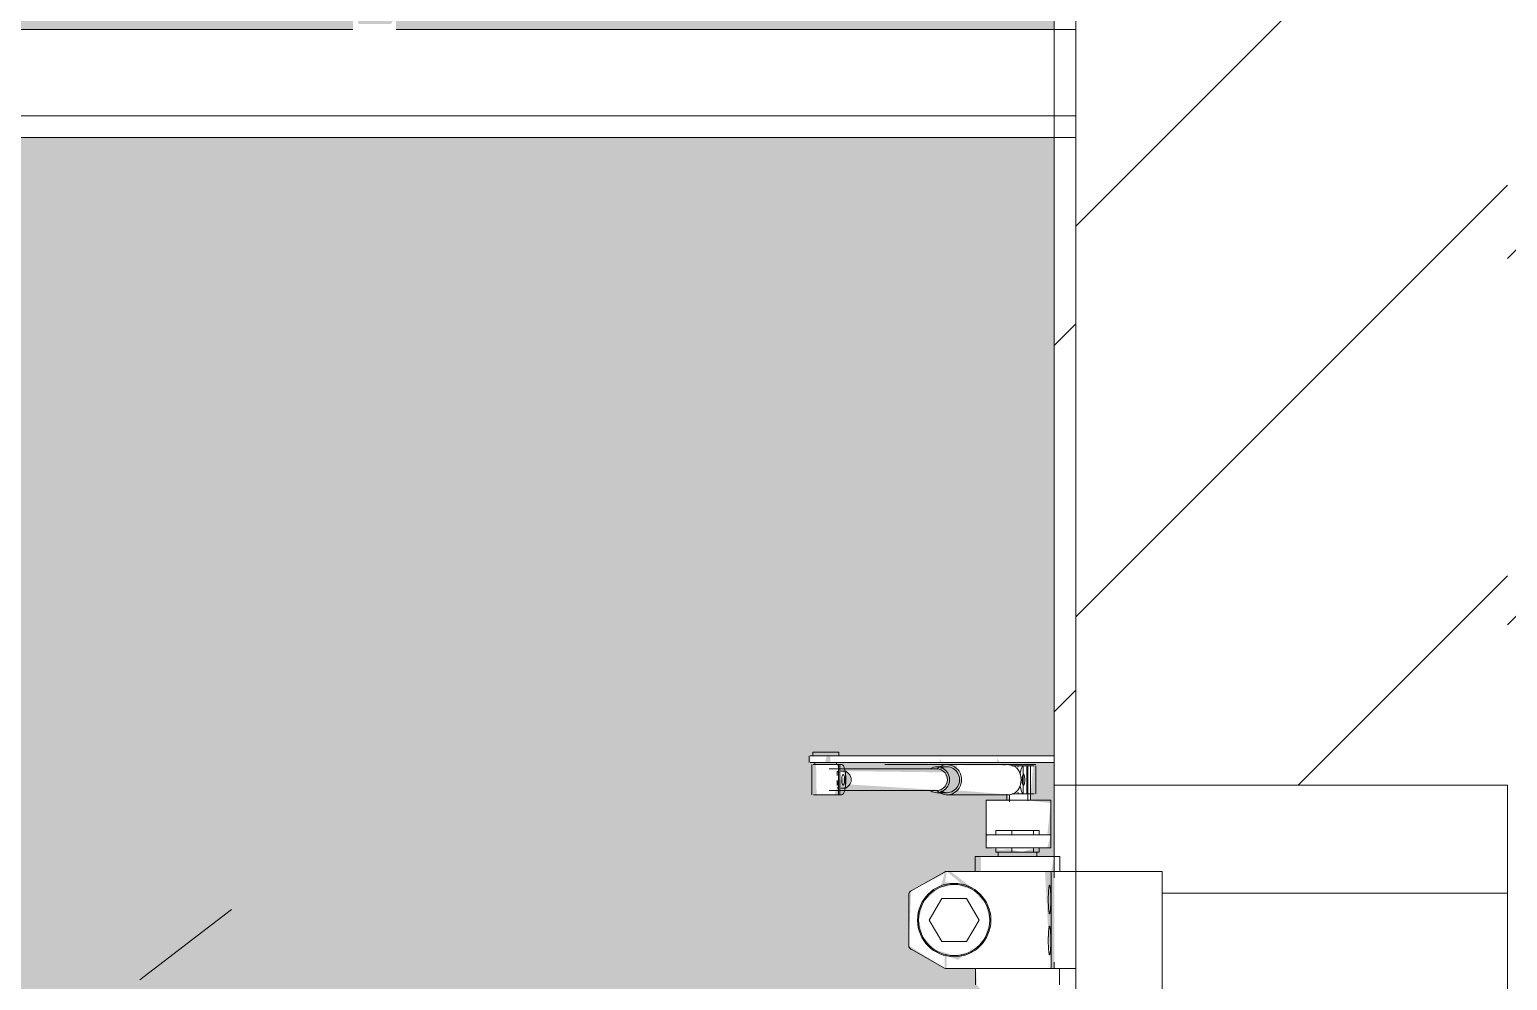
# Model space of a CAD drawing. Header units: millimetres. Extents: x 26124 to 258712, y -8723 to 35400.
# Drawn here: x 176803 to 177487, y 14510 to 14950 of the extents above; entities that cross this region are included whole.
import ezdxf

# ---------------------------------------------------------------- set-up
doc = ezdxf.new("R2010")
doc.units = ezdxf.units.MM
for name, color, linetype, lineweight in [('A-CLNG', 13, 'Continuous', 9), ('A-CLNG-3', 13, 'Continuous', 18), ('A-CLNG-PATT-3', 13, 'Continuous', 9), ('A-DOOR', 31, 'Continuous', 9), ('A-DOOR-FRAM', 31, 'Continuous', 9), ('A-WALL', 113, 'Continuous', 9), ('A-WALL-1', 113, 'Continuous', 18), ('A-WALL-PATT-4', 111, 'Continuous', 9), ('I-WALL', 2, 'Continuous', 9), ('I-WALL-3', 2, 'Continuous', 18)]:
    doc.layers.add(name, color=color, linetype=linetype, lineweight=lineweight)
pattern_1 = [(45, (201715.2, 14125), (-84.8528, 84.8528), [])]

# ---------------------------------------------------------------- blocks, each defined once
blk = doc.blocks.new('FD_07 - FD_07-1700x2200-CỬA ĐI 2 CÁNH-V255-TKCS_MẶT CẮT 4')
at = {"layer": 'A-DOOR'}
for p, q in [((56329.08, 14613.49), (56329.08, 14610.49)), ((56329.55, 14613.49), (56329.55, 14613.49)), ((56329.55, 14613.49), (56337.24, 14613.49)), ((56330.73, 14615.28), (56330.73, 14613.49)), ((56342.73, 14615.28), (56330.73, 14615.28)), ((56330.73, 14615.28), (56342.73, 14615.28)), ((56336.73, 14613.49), (56339.23, 14613.49)), ((56339.23, 14613.49), (56336.73, 14613.49)), ((56338.28, 14613.49), (56336.73, 14613.49)), ((56336.73, 14613.49), (56338.28, 14613.49)), ((56338.85, 14613.49), (56337.24, 14613.49)), ((56337.24, 14613.49), (56338.85, 14613.49)), ((56338.85, 14613.49), (56389.47, 14613.49)), ((56342.73, 14613.49), (56342.73, 14615.28)), ((56389.47, 14613.49), (56390.47, 14613.49)), ((56390.47, 14613.49), (56416.03, 14613.49)), ((56416.03, 14613.49), (56417.23, 14613.49)), ((56416.56, 14613.49), (56417.1, 14613.49)), ((56417.1, 14613.49), (56416.56, 14613.49)), ((56417.23, 14613.49), (56442.7, 14613.49)), ((56329.55, 14610.49), (56329.55, 14610.49)), ((56329.55, 14610.49), (56337.24, 14610.49)), ((56330.23, 14609.49), (56330.23, 14595.49)), ((56330.86, 14609.49), (56335.05, 14609.49)), ((56331.73, 14610.49), (56331.73, 14609.49)), ((56335.05, 14609.49), (56343.23, 14609.49)), ((56336.73, 14610.49), (56339.23, 14610.49)), ((56339.23, 14610.49), (56336.73, 14610.49)), ((56339.23, 14610.49), (56336.73, 14610.49)), ((56336.73, 14610.49), (56339.23, 14610.49)), ((56338.85, 14610.49), (56337.24, 14610.49)), ((56337.24, 14610.49), (56338.85, 14610.49)), ((56388.25, 14607.5), (56338.23, 14607.5)), ((56338.85, 14610.49), (56389.47, 14610.49)), ((56341.73, 14609.49), (56341.73, 14610.49)), ((56342.02, 14604.49), (56342.02, 14606.48)), ((56343.23, 14609.49), (56342.67, 14609.49)), ((56342.67, 14609.49), (56344.18, 14609.49)), ((56342.67, 14609.49), (56342.67, 14595.49)), ((56343.23, 14595.49), (56343.23, 14609.49)), ((56343.73, 14606.48), (56344.05, 14606.48)), ((56344.05, 14606.48), (56345.9, 14606.48)), ((56345.9, 14606.48), (56345.9, 14598.52)), ((56366.06, 14609.49), (56364.06, 14609.49)), ((56364.06, 14609.49), (56366.06, 14609.49)), ((56432.06, 14609.49), (56366.06, 14609.49)), ((56392.91, 14608.5), (56388.25, 14608.5)), ((56389.47, 14610.49), (56390.47, 14610.49)), ((56390.47, 14610.49), (56416.03, 14610.49)), ((56416.03, 14610.49), (56417.23, 14610.49)), ((56416.56, 14610.49), (56417.1, 14610.49)), ((56417.1, 14610.49), (56416.56, 14610.49)), ((56417.23, 14610.49), (56442.67, 14610.49)), ((56422.87, 14609), (56424.27, 14609)), ((56424.27, 14609), (56428.25, 14609)), ((56426.05, 14609), (56427.98, 14609)), ((56427.98, 14609), (56429.89, 14609)), ((56429.53, 14609), (56428.2, 14609)), ((56428.2, 14596), (56428.2, 14609)), ((56428.25, 14609), (56429.42, 14609)), ((56428.25, 14596), (56428.25, 14609)), ((56429.98, 14609), (56429.26, 14609)), ((56429.89, 14609), (56433.35, 14609)), ((56429.89, 14596), (56429.89, 14609)), ((56430.38, 14592.66), (56430.38, 14609)), ((56431.58, 14593), (56431.58, 14609)), ((56432.06, 14609.49), (56434.06, 14609.49)), ((56434.06, 14609.49), (56432.06, 14609.49)), ((56434.08, 14596), (56434.08, 14609)), ((56342.02, 14599.77), (56342.02, 14602.22)), ((56335.05, 14595.49), (56331.01, 14595.49)), ((56342.67, 14595.49), (56335.05, 14595.49)), ((56338.23, 14597.5), (56388.25, 14597.5)), ((56344.18, 14595.49), (56342.67, 14595.49)), ((56344.05, 14598.52), (56343.73, 14598.52)), ((56345.9, 14598.52), (56344.05, 14598.52)), ((56388.25, 14596.5), (56392.91, 14596.5)), ((56392.91, 14595.5), (56420.99, 14595.5)), ((56441, 14593), (56411, 14593)), ((56422.85, 14593), (56415.28, 14593)), ((56420.58, 14595.73), (56420.58, 14593)), ((56424.66, 14593), (56420.58, 14593)), ((56420.58, 14593), (56420.77, 14593)), ((56421.32, 14593), (56422.2, 14593)), ((56422.19, 14593), (56421.74, 14593)), ((56421.74, 14593), (56424.92, 14593)), ((56421.78, 14595.72), (56421.78, 14592.29)), ((56424.27, 14596), (56422.87, 14596)), ((56428.25, 14596), (56424.27, 14596)), ((56431.58, 14593), (56424.66, 14593)), ((56424.92, 14593), (56430.43, 14593)), ((56427.98, 14596), (56426.05, 14596)), ((56429.89, 14596), (56427.98, 14596)), ((56428.2, 14596), (56429.53, 14596)), ((56433.35, 14596), (56429.89, 14596)), ((56430.43, 14593), (56429.98, 14593)), ((56436.89, 14593), (56431.16, 14593)), ((56431.4, 14593), (56431.58, 14593)), ((56411, 14579.56), (56411, 14587.88)), ((56441, 14587.88), (56441, 14579.56)), ((56415.53, 14579), (56422.87, 14579)), ((56415.53, 14577), (56415.53, 14579)), ((56422.87, 14579), (56432.91, 14579)), ((56422.87, 14577), (56422.87, 14579)), ((56432.91, 14579), (56435.6, 14579)), ((56432.91, 14577), (56432.91, 14579)), ((56435.6, 14577), (56435.6, 14579)), ((56410.98, 14571), (56410.98, 14577)), ((56410.98, 14577), (56425.98, 14577)), ((56425.98, 14577), (56440.98, 14577)), ((56440.98, 14577), (56440.98, 14571)), ((56406.02, 14567), (56406.02, 14560)), ((56408.63, 14567), (56406.02, 14567)), ((56406.02, 14567), (56420.5, 14567)), ((56425.98, 14571), (56410.98, 14571)), ((56415.53, 14569), (56415.53, 14571)), ((56419.2, 14569), (56415.53, 14569)), ((56416.56, 14569), (56416.56, 14567)), ((56417.77, 14569), (56416.56, 14569)), ((56416.56, 14569), (56416.87, 14569)), ((56416.87, 14569), (56417.77, 14569)), ((56423.23, 14569), (56419.2, 14569)), ((56419.2, 14569), (56423.24, 14569)), ((56422.87, 14569), (56419.2, 14569)), ((56420.5, 14567), (56445.11, 14567)), ((56422.87, 14569), (56422.87, 14571)), ((56427.89, 14569), (56422.87, 14569)), ((56427.89, 14569), (56423.23, 14569)), ((56423.24, 14569), (56427.9, 14569)), ((56440.98, 14571), (56425.98, 14571)), ((56434.26, 14569), (56427.89, 14569)), ((56432.91, 14569), (56427.89, 14569)), ((56427.9, 14569), (56431.93, 14569)), ((56431.93, 14569), (56434.56, 14569)), ((56432.91, 14569), (56432.91, 14571)), ((56434.26, 14569), (56432.91, 14569)), ((56434.56, 14569), (56434.26, 14569)), ((56435.6, 14569), (56434.26, 14569)), ((56434.56, 14567), (56434.56, 14569)), ((56435.6, 14569), (56435.6, 14571)), ((56445.11, 14567), (56442.5, 14567)), ((56445.11, 14560), (56445.11, 14567)), ((56376.25, 14551.07), (56391.77, 14559.75)), ((56392.74, 14560), (56436.9, 14560)), ((56436.9, 14560), (56439.89, 14560)), ((56445.11, 14560), (56439.38, 14560)), ((56439.89, 14560), (56440.96, 14560)), ((56452.56, 14560), (56440.96, 14560)), ((56442.5, 14560), (56445.11, 14560)), ((56452.56, 14560), (56452.56, 14360)), ((56492.56, 14560), (56452.56, 14560)), ((56492.56, 14360), (56492.56, 14560)), ((56441.22, 14557), (56441.22, 14518)), ((56375.22, 14525.67), (56375.22, 14549.33)), ((56384.68, 14537.5), (56390.45, 14547.5)), ((56390.45, 14547.5), (56402, 14547.5)), ((56402, 14547.5), (56407.77, 14537.5)), ((56390.45, 14527.5), (56384.68, 14537.5)), ((56407.77, 14537.5), (56402, 14527.5)), ((56391.77, 14515.25), (56376.25, 14523.93)), ((56402, 14527.5), (56390.45, 14527.5)), ((56436.9, 14515), (56392.74, 14515)), ((56406.06, 14515), (56406.06, 14507.41)), ((56439.89, 14515), (56436.9, 14515)), ((56439.35, 14515), (56445.06, 14515)), ((56440.96, 14515), (56439.89, 14515)), ((56440.96, 14515), (56452.56, 14515)), ((56445.06, 14515), (56444.4, 14515)), ((56445.06, 14507.41), (56445.06, 14515))]:
    blk.add_line(p, q, dxfattribs=at)
at = {"layer": 'A-DOOR', "flags": 128}
for points in [[(56345.9, 14606.48), (56346.67, 14605.97), (56347.32, 14605.38), (56347.84, 14604.72), (56348.23, 14604.01), (56348.46, 14603.26), (56348.54, 14602.5)], [(56348.54, 14602.5), (56348.46, 14601.74), (56348.23, 14600.99), (56347.84, 14600.28), (56347.32, 14599.62), (56346.67, 14599.03), (56345.9, 14598.52)], [(56441.22, 14557), (56441.22, 14557.67), (56441.2, 14558.3), (56441.17, 14558.87), (56441.12, 14559.35), (56441.07, 14559.7), (56441.02, 14559.92), (56440.96, 14560)], [(56441.02, 14559.92), (56441.07, 14559.7), (56441.12, 14559.35), (56441.17, 14558.87), (56441.2, 14558.3), (56441.22, 14557.67), (56441.22, 14557)], [(56440.96, 14515), (56441.02, 14515.08), (56441.07, 14515.3), (56441.12, 14515.65), (56441.17, 14516.13), (56441.2, 14516.7), (56441.22, 14517.33), (56441.22, 14518)], [(56441.22, 14518), (56441.22, 14517.33), (56441.2, 14516.7), (56441.17, 14516.13), (56441.12, 14515.65), (56441.07, 14515.3), (56441.02, 14515.08)]]:
    blk.add_lwpolyline(points, dxfattribs=at)
at = {"layer": 'A-DOOR'}
for centre, radius, start, end in [((56392.74, 14558), 2, 90, 119.19749), ((56377.22, 14549.33), 2, 119.19749, 180), ((56396.22, 14537.5), 17, 0, 180), ((56396.22, 14537.5), 16.5, 0, 180), ((56396.22, 14537.5), 17, 60, 75), ((56396.22, 14537.5), 17, 180, 0), ((56396.22, 14537.5), 16.5, 180, 0), ((56377.22, 14525.67), 2, 180, 240.80251), ((56396.22, 14537.5), 17, 285, 300), ((56392.74, 14517), 2, 240.80251, 270)]:
    blk.add_arc(centre, radius, start, end, dxfattribs=at)
for centre, major_axis, ratio, start_param, end_param in [((56339.09, 14602.5), (0, 5), 0.965835, 5.402701, 5.632805), ((56342.23, 14602.49), (0, 7), 0.259156, 6.021386, 6.283185), ((56344.18, 14602.49), (0, 7), 0.259156, 4.712389, 6.283185), ((56388.25, 14602.5), (0, 6), 0.965835, 4.712389, 6.806784), ((56388.25, 14602.5), (0, 5), 0.965835, 4.712389, 6.544985), ((56392.91, 14602.5), (0, 7), 0.965835, 4.712389, 7.068583), ((56392.91, 14602.5), (0, 6), 0.965835, 4.712389, 6.806784), ((56420.99, 14602.5), (0, 7), 0.965835, 5.776005, 6.536775), ((56426.56, 14602.5), (0, 6.79), 0.259156, 0.291061, 0.547008), ((56428.49, 14602.5), (0, 6.79), 0.259156, 0.291061, 1.058902), ((56339.09, 14602.5), (0, 5), 0.965835, 3.791973, 4.022077), ((56342.83, 14602.49), (0, 2.5), 0.259156, 1.832596, 2.879793), ((56342.83, 14602.49), (0, 2.5), 0.259156, 1.832596, 2.879793), ((56344.77, 14602.49), (0, 2.5), 0.259156, 4.712389, 7.853982), ((56344.77, 14602.49), (0, 2.5), 0.259156, 1.570796, 4.712389), ((56344.18, 14602.49), (0, 7), 0.259156, 3.141593, 4.712389), ((56388.25, 14602.5), (0, 6), 0.965835, 2.617994, 4.712389), ((56388.25, 14602.5), (0, 5), 0.965835, 2.879793, 4.712389), ((56392.91, 14602.5), (0, 7), 0.965835, 2.356194, 4.712389), ((56392.91, 14602.5), (0, 6), 0.965835, 2.617994, 4.712389), ((56428.49, 14602.5), (0, 6.79), 0.259156, 2.082691, 2.850532), ((56428.31, 14602.5), (0, 2.5), 0.259156, 4.712389, 7.853982), ((56428.31, 14602.5), (0, 2.5), 0.259156, 1.570796, 4.712389), ((56342.23, 14602.49), (0, 7), 0.259156, 3.141593, 3.403392), ((56411, 14581), (0, 12), 0.000349, 0, 0.959931), ((56420.99, 14602.5), (0, 7), 0.965835, 2.888003, 3.648773), ((56426.56, 14602.5), (0, 6.79), 0.259156, 2.594585, 2.850532), ((56441, 14581), (0, 12), 0.000349, 0, 0.959931), ((56410.99, 14583), (0, 6), 0.000349, 3.141593, 4.101524), ((56440.99, 14583), (0, 6), 0.000349, 3.141593, 4.101524)]:
    blk.add_ellipse(centre, major_axis=major_axis, ratio=ratio, start_param=start_param, end_param=end_param, dxfattribs=at)
for points, knots in [([(56427.2, 14602.5), (56427.2, 14602.76), (56427.19, 14603.15), (56427.14, 14603.66), (56427.08, 14604.03), (56427.02, 14604.4), (56426.94, 14604.76), (56426.86, 14605.05), (56426.79, 14605.27), (56426.73, 14605.44), (56426.67, 14605.61), (56426.59, 14605.82), (56426.47, 14606.09), (56426.35, 14606.34), (56426.24, 14606.54), (56426.15, 14606.69), (56426.06, 14606.83), (56425.94, 14607.02), (56425.78, 14607.25), (56425.57, 14607.51), (56425.26, 14607.84), (56424.84, 14608.23), (56424.47, 14608.5), (56424.27, 14608.62)], [0, 0, 0, 0, 0.1, 0.15, 0.2, 0.25, 0.3, 0.35, 0.375, 0.4, 0.425, 0.45, 0.5, 0.55, 0.575, 0.6, 0.625, 0.65, 0.7, 0.75, 0.8, 0.9, 1, 1, 1, 1]), ([(56424.27, 14596.38), (56424.47, 14596.5), (56424.84, 14596.77), (56425.26, 14597.16), (56425.57, 14597.49), (56425.78, 14597.75), (56425.94, 14597.98), (56426.06, 14598.17), (56426.15, 14598.31), (56426.24, 14598.46), (56426.35, 14598.66), (56426.47, 14598.91), (56426.59, 14599.18), (56426.67, 14599.39), (56426.73, 14599.56), (56426.79, 14599.73), (56426.86, 14599.95), (56426.94, 14600.24), (56427.02, 14600.6), (56427.08, 14600.97), (56427.14, 14601.34), (56427.19, 14601.85), (56427.2, 14602.24), (56427.2, 14602.5)], [0, 0, 0, 0, 0.1, 0.2, 0.25, 0.3, 0.35, 0.375, 0.4, 0.425, 0.45, 0.5, 0.55, 0.575, 0.6, 0.625, 0.65, 0.7, 0.75, 0.8, 0.85, 0.9, 1, 1, 1, 1]), ([(56440.99, 14547), (56440.99, 14548.22), (56440.95, 14549.98), (56440.82, 14551.86), (56440.69, 14552.92), (56440.54, 14553.55), (56440.38, 14553.71), (56440.23, 14553.39), (56440.09, 14552.61), (56439.97, 14551.41), (56439.91, 14550.42), (56439.89, 14549.87)], [0, 0, 0, 0, 0.2, 0.3, 0.4, 0.5, 0.6, 0.7, 0.8, 0.9, 1, 1, 1, 1]), ([(56439.89, 14549.87), (56439.93, 14550.97), (56440.04, 14552.34), (56440.23, 14553.39), (56440.38, 14553.71), (56440.54, 14553.55), (56440.69, 14552.92), (56440.82, 14551.86), (56440.92, 14550.45), (56440.98, 14548.78), (56440.99, 14547.61), (56440.99, 14547)], [0, 0, 0, 0, 0.2, 0.3, 0.4, 0.5, 0.6, 0.7, 0.8, 0.9, 1, 1, 1, 1]), ([(56439.89, 14544.13), (56439.93, 14543.03), (56440.04, 14541.66), (56440.23, 14540.61), (56440.38, 14540.29), (56440.54, 14540.45), (56440.69, 14541.08), (56440.82, 14542.14), (56440.92, 14543.55), (56440.98, 14545.22), (56440.99, 14546.39), (56440.99, 14547)], [0, 0, 0, 0, 0.2, 0.3, 0.4, 0.5, 0.6, 0.7, 0.8, 0.9, 1, 1, 1, 1]), ([(56440.99, 14547), (56440.99, 14545.78), (56440.95, 14544.02), (56440.82, 14542.14), (56440.69, 14541.08), (56440.54, 14540.45), (56440.38, 14540.29), (56440.23, 14540.61), (56440.09, 14541.39), (56439.97, 14542.59), (56439.91, 14543.58), (56439.89, 14544.13)], [0, 0, 0, 0, 0.2, 0.3, 0.4, 0.5, 0.6, 0.7, 0.8, 0.9, 1, 1, 1, 1]), ([(56440.99, 14528), (56440.99, 14529.22), (56440.95, 14530.98), (56440.82, 14532.86), (56440.69, 14533.92), (56440.54, 14534.55), (56440.38, 14534.71), (56440.23, 14534.39), (56440.09, 14533.61), (56439.97, 14532.41), (56439.91, 14531.42), (56439.89, 14530.87)], [0, 0, 0, 0, 0.2, 0.3, 0.4, 0.5, 0.6, 0.7, 0.8, 0.9, 1, 1, 1, 1]), ([(56439.89, 14530.87), (56439.93, 14531.97), (56440.04, 14533.34), (56440.23, 14534.39), (56440.38, 14534.71), (56440.54, 14534.55), (56440.69, 14533.92), (56440.82, 14532.86), (56440.92, 14531.45), (56440.98, 14529.78), (56440.99, 14528.61), (56440.99, 14528)], [0, 0, 0, 0, 0.2, 0.3, 0.4, 0.5, 0.6, 0.7, 0.8, 0.9, 1, 1, 1, 1]), ([(56439.89, 14525.13), (56439.93, 14524.03), (56440.04, 14522.66), (56440.23, 14521.61), (56440.38, 14521.29), (56440.54, 14521.45), (56440.69, 14522.08), (56440.82, 14523.14), (56440.92, 14524.55), (56440.98, 14526.22), (56440.99, 14527.39), (56440.99, 14528)], [0, 0, 0, 0, 0.2, 0.3, 0.4, 0.5, 0.6, 0.7, 0.8, 0.9, 1, 1, 1, 1]), ([(56440.99, 14528), (56440.99, 14526.78), (56440.95, 14525.02), (56440.82, 14523.14), (56440.69, 14522.08), (56440.54, 14521.45), (56440.38, 14521.29), (56440.23, 14521.61), (56440.09, 14522.39), (56439.97, 14523.59), (56439.91, 14524.58), (56439.89, 14525.13)], [0, 0, 0, 0, 0.2, 0.3, 0.4, 0.5, 0.6, 0.7, 0.8, 0.9, 1, 1, 1, 1])]:
    blk.add_open_spline(points, degree=3, knots=knots, dxfattribs=at)
for points in [[(56439.74, 14547), (56439.75, 14547.5), (56439.79, 14548.49), (56439.87, 14549.42), (56439.89, 14549.87)], [(56439.89, 14544.13), (56439.87, 14544.58), (56439.79, 14545.51), (56439.75, 14546.5), (56439.74, 14547)], [(56439.89, 14549.87), (56439.87, 14549.42), (56439.83, 14548.95), (56439.8, 14548.48)], [(56439.8, 14545.52), (56439.83, 14545.05), (56439.87, 14544.58), (56439.89, 14544.13)], [(56439.74, 14528), (56439.75, 14528.5), (56439.79, 14529.49), (56439.87, 14530.42), (56439.89, 14530.87)], [(56439.89, 14530.87), (56439.87, 14530.42), (56439.83, 14529.95), (56439.8, 14529.48)], [(56439.89, 14525.13), (56439.87, 14525.58), (56439.79, 14526.51), (56439.75, 14527.5), (56439.74, 14528)], [(56439.8, 14526.52), (56439.83, 14526.05), (56439.87, 14525.58), (56439.89, 14525.13)]]:
    blk.add_open_spline(points, degree=3, dxfattribs=at)
at = {"layer": 'A-DOOR-FRAM'}
for p, q in [((56652.56, 14600), (56452.56, 14600)), ((56452.56, 14600), (56452.56, 14560)), ((56652.56, 14550), (56652.56, 14600)), ((56452.56, 14560), (56492.56, 14560)), ((56492.56, 14560), (56492.56, 14550)), ((56492.56, 14550), (56652.56, 14550)), ((56652.56, 14550), (56652.56, 12400))]:
    blk.add_line(p, q, dxfattribs=at)

msp = doc.modelspace()

# ---------------------------------------------------------------- hatches: boundary and pattern name
at = {"layer": 'A-CLNG-PATT-3'}
h = msp.add_hatch(dxfattribs=at)
h.set_pattern_fill('FP_4', color=256, style=0, pattern_type=2)
h.set_pattern_definition([(0, (201715.2, 14125), (1300.48, 325.12), [53.645, -921.715, 53.645, -6123.635]), (0, (201715.2, 14125), (1300.48, 325.12), [-1029.005, -921.715, 53.645, -1897.075, -3251.2]), (0, (201715.2, 14125), (1300.48, 325.12), [-3901.44, 53.645, -921.715, 53.645, -2222.195]), (0, (201715.2, 14125), (1300.48, 325.12), [-4930.445, -596.595, 53.645, -1571.955]), (120, (202202.9, 14287.56), (-931.8022, 963.6887), [53.645, -921.715, -6177.28]), (120, (202202.9, 14287.56), (-931.8022, 963.6887), [-975.36, 53.645, -921.715, -5201.92]), (120, (202202.9, 14287.56), (-931.8022, 963.6887), [-1950.72, 53.645, -1897.075, -3251.2]), (120, (202202.9, 14287.56), (-931.8022, 963.6887), [-3901.44, 53.645, -921.715, -2275.84]), (120, (202202.9, 14287.56), (-931.8022, 963.6887), [-4876.8, 53.645, -596.595, -1625.6]), (120, (202202.9, 14287.56), (-931.8022, 963.6887), [-5527.04, 53.645, -1571.955]), (240, (202365.44, 14937.8), (-368.6778, -1288.8087), [53.645, -921.715, -6177.28]), (240, (202365.44, 14937.8), (-368.6778, -1288.8087), [-975.36, 53.645, -921.715, -5201.92]), (240, (202365.44, 14937.8), (-368.6778, -1288.8087), [-1950.72, 53.645, -1897.075, -3251.2]), (240, (202365.44, 14937.8), (-368.6778, -1288.8087), [-3901.44, 53.645, -921.715, -2275.84]), (240, (202365.44, 14937.8), (-368.6778, -1288.8087), [-4876.8, 53.645, -596.595, -1625.6]), (240, (202365.44, 14937.8), (-368.6778, -1288.8087), [-5527.04, 53.645, -1571.955])])
h.paths.add_polyline_path([(176908.25, 14900), (177287.47, 14900), (177287.47, 14910), (163487.47, 14910), (163487.47, 14900), (176508.8, 14900)])
at = {"layer": 'A-WALL-PATT-4'}
h = msp.add_hatch(dxfattribs=at)
h.set_pattern_fill('FP_6', color=256, style=0, pattern_type=2)
h.set_pattern_definition([(50, (201715.2, 14125), (1165.978, -102.01), [121.92, -1341.12]), (355, (201715.2, 14125), (-225.554, 1222.763), [97.536, -1072.896]), (100.451, (201812.4, 14116.5), (940.433, 1120.746), [103.616, -1139.776]), (46.184, (201715.2, 14450.1), (1734.906, -269.074), [182.88, -2011.68]), (96.636, (201859.8, 14427.7), (1519.38, 1583.54), [155.42, -1709.665]), (351.184, (201715.2, 14450.1), (1519.39, 1583.52), [146.3, -1609.34]), (21, (201877.8, 14368.8), (970.332, -654.498), [121.92, -1341.12]), (326, (201877.8, 14368.8), (395.533, 1178.804), [97.536, -1072.896]), (71.451, (201958.6, 14314.3), (1365.87, 524.296), [103.616, -1139.776]), (37.5, (201715.2, 14125), (19.767, 541.1527), [53.645, -1006.246, 53.645, -1035.507, -1076.96]), (37.5, (201715.2, 14125), (19.767, 541.1527), [-2149.043, 53.645, -1023.315]), (7.5, (201715.2, 14125), (427.646, 641.156), [53.645, -567.334, 53.645, -981.862, -410.464]), (7.5, (201715.2, 14125), (427.646, 641.156), [-1656.486, 53.645, -356.82]), (327.5, (201352.7, 14125), (867.782, -36.665), [53.645, -352.755, 53.645, -1214.323, -1682.496]), (327.5, (201352.7, 14125), (867.782, -36.665), [-1674.368, 53.645, -1628.85]), (317.5, (201190.1, 14125), (948.028, 162.731), [53.645, -474.675, 53.645, -788.416, -1194.816]), (317.5, (201190.1, 14125), (948.028, 162.731), [-1370.38, 53.645, -1141.17])])
h.paths.add_polyline_path([(177227.64, 14560), (177234.92, 14554), (177226.9, 14555.06), (177227.38, 14558.22)])
h.paths.add_polyline_path([(165287.47, 12400), (172247.47, 12400), (172247.47, 14600), (173337.47, 14600), (173337.47, 12400), (177277.47, 12400), (177276.16, 14502.49), (177264.39, 14491.32), (177262.78, 14491.32), (177254.19, 14492.95), (177241.63, 14507.41), (177241.23, 14515), (177227.64, 14515), (177245.85, 14529), (177248.12, 14537.5), (177245.41, 14546.56), (177239.37, 14552.38), (177229.56, 14560), (177243.53, 14560), (177243.53, 14567), (177277.39, 14567), (177276.12, 14560), (177273.22, 14560), (177274.64, 14533.1), (177276.16, 14515), (177277.47, 14515.28), (177277.47, 14610.49), (177173.75, 14610.49), (177173.75, 14613.49), (177277.47, 14613.49), (177277.47, 14900), (165287.47, 14900), (165287.47, 12643.36)])
h.paths.add_polyline_path([(177227.64, 14515), (177227.64, 14520.96), (177232.87, 14519.03), (177231.12, 14517.68)])
h.paths.add_polyline_path([(177226.67, 14515.25), (177210.12, 14525.67), (177211.15, 14551.07), (177226.68, 14559.01), (177224.95, 14553.19), (177218.83, 14549.17), (177214.62, 14541.3), (177215.19, 14531.93), (177219.58, 14525.12), (177226.72, 14521)])
h.paths.add_polyline_path([(177231.12, 14521), (177221.94, 14523.93), (177216.4, 14530.3), (177214.7, 14538.1), (177217.03, 14546), (177223.92, 14552.22), (177231.73, 14553.92), (177239.62, 14551.6), (177245.85, 14544.7), (177247.54, 14536.9), (177245.22, 14529), (177238.33, 14522.78), (177231.47, 14521.05)])
h.paths.add_polyline_path([(177262.79, 14569), (177256.43, 14570.27), (177252.27, 14570), (177246.64, 14571), (177245.88, 14571), (177246.64, 14577), (177245.9, 14578.49), (177245.9, 14592.66), (177257.26, 14592.66), (177255.51, 14595.72), (177232.59, 14597.55), (177234.57, 14602.5), (177232.2, 14607.76), (177232.59, 14609.26), (177267.71, 14609), (177266.3, 14593), (177267.71, 14592.66), (177275.9, 14591.64), (177274.28, 14577.17), (177275.88, 14577), (177274.28, 14571), (177265.34, 14570.01)])
h.paths.add_polyline_path([(177245.9, 14592.66), (177245.9, 14592.66), (177245.9, 14595.72)])
h.paths.add_polyline_path([(177180.8, 14606.48), (177226.67, 14605.89), (177227.88, 14601.74), (177225.56, 14598.17), (177224.37, 14597.67), (177182.75, 14600.28), (177183.13, 14604.01), (177181.47, 14606.04)])
h.paths.add_polyline_path([(177167.14, 14609.49), (177176.58, 14609.49), (177178.3, 14605.97), (177179.03, 14606.48), (177180.8, 14604.72), (177178.95, 14602.12), (177177.56, 14603.36), (177176.95, 14598.96), (177175.51, 14595.49), (177167.38, 14595.49), (177167.24, 14603.79)])
h.paths.add_polyline_path([(177167.38, 14610.49), (177164.45, 14610.49), (177164.45, 14613.49), (177172.14, 14613.49), (177171.23, 14610.49), (177168.3, 14610.49)])
h.paths.add_polyline_path([(177250.93, 14610.49), (177252.13, 14610.49), (177250.93, 14612.49)])
h.paths.add_polyline_path([(177224.37, 14610.49), (177225.37, 14610.49), (177224.37, 14612.49)])
h.paths.add_polyline_path([(170887.53, 14950), (170952.52, 14950), (170952.52, 14990), (170972.52, 14990), (170972.52, 14984), (170970.02, 14987.5), (170955.02, 14987.5), (170955.02, 14952.5), (170970.02, 14952.5), (170972.52, 14956), (170972.52, 14950), (171552.52, 14950), (171552.52, 14990), (171572.52, 14990), (171572.52, 14984), (171570.02, 14987.5), (171555.02, 14987.5), (171555.02, 14952.5), (171570.02, 14952.5), (171572.52, 14956), (171572.52, 14950), (172152.52, 14950), (172152.52, 14990), (172172.52, 14990), (172172.52, 14984), (172170.02, 14987.5), (172155.02, 14987.5), (172155.02, 14952.5), (172170.02, 14952.5), (172172.52, 14956), (172172.52, 14950), (172752.52, 14950), (172752.52, 14990), (172772.52, 14990), (172772.52, 14984), (172770.02, 14987.5), (172755.02, 14987.5), (172755.02, 14952.5), (172770.02, 14952.5), (172772.52, 14956), (172772.52, 14950), (173352.52, 14950), (173352.52, 14990), (173372.52, 14990), (173372.52, 14984), (173370.02, 14987.5), (173355.02, 14987.5), (173355.02, 14952.5), (173370.02, 14952.5), (173372.52, 14956), (173372.52, 14950), (173952.52, 14950), (173952.52, 14990), (173972.52, 14990), (173972.52, 14984), (173970.02, 14987.5), (173955.02, 14987.5), (173955.02, 14952.5), (173970.02, 14952.5), (173972.52, 14956), (173972.52, 14950), (174552.52, 14950), (174552.52, 14990), (174572.52, 14990), (174572.52, 14984), (174570.02, 14987.5), (174555.02, 14987.5), (174555.02, 14952.5), (174570.02, 14952.5), (174572.52, 14956), (174572.52, 14950), (175152.52, 14950), (175152.52, 14990), (175172.52, 14990), (175172.52, 14984), (175170.02, 14987.5), (175155.02, 14987.5), (175155.02, 14952.5), (175170.02, 14952.5), (175172.52, 14956), (175172.52, 14950), (175752.52, 14950), (175752.52, 14990), (175772.52, 14990), (175772.52, 14984), (175770.02, 14987.5), (175755.02, 14987.5), (175755.02, 14952.5), (175770.02, 14952.5), (175772.52, 14956), (175772.52, 14950), (176352.52, 14950), (176352.52, 14990), (176372.52, 14990), (176372.52, 14984), (176370.02, 14987.5), (176355.02, 14987.5), (176355.02, 14952.5), (176370.02, 14952.5), (176372.52, 14956), (176372.52, 14950), (176952.52, 14950), (176952.52, 14990), (176972.52, 14990), (176972.52, 14984), (176970.02, 14987.5), (176955.02, 14987.5), (176955.02, 14952.5), (176970.02, 14952.5), (176972.52, 14956), (176972.52, 14950), (177277.47, 14950), (177277.47, 15550), (173787.54, 15550), (173787.54, 15300), (173387.54, 15300), (173387.54, 15550), (170487.53, 15550), (170487.53, 15350), (170287.53, 15350), (170287.53, 15550), (165987.54, 15550), (165987.54, 15300), (165287.54, 15300), (165287.54, 14950), (165552.52, 14950), (165552.52, 14990), (165572.52, 14990), (165572.52, 14984), (165570.02, 14987.5), (165555.02, 14987.5), (165555.02, 14952.5), (165570.02, 14952.5), (165572.52, 14956), (165572.52, 14950), (166152.52, 14950), (166152.52, 14990), (166172.52, 14990), (166172.52, 14984), (166170.02, 14987.5), (166155.02, 14987.5), (166155.02, 14952.5), (166170.02, 14952.5), (166172.52, 14956), (166172.52, 14950), (166752.52, 14950), (166752.52, 14990), (166772.52, 14990), (166772.52, 14984), (166770.02, 14987.5), (166755.02, 14987.5), (166755.02, 14952.5), (166770.02, 14952.5), (166772.52, 14956), (166772.52, 14950), (167352.52, 14950), (167352.52, 14990), (167372.52, 14990), (167372.52, 14984), (167370.02, 14987.5), (167355.02, 14987.5), (167355.02, 14952.5), (167370.02, 14952.5), (167372.52, 14956), (167372.52, 14950), (167952.52, 14950), (167952.52, 14990), (167972.52, 14990), (167972.52, 14984), (167970.02, 14987.5), (167955.02, 14987.5), (167955.02, 14952.5), (167970.02, 14952.5), (167972.52, 14956), (167972.52, 14950), (168552.52, 14950), (168552.52, 14990), (168572.52, 14990), (168572.52, 14984), (168570.02, 14987.5), (168555.02, 14987.5), (168555.02, 14952.5), (168570.02, 14952.5), (168572.52, 14956), (168572.52, 14950), (169152.52, 14950), (169152.52, 14990), (169172.52, 14990), (169172.52, 14984), (169170.02, 14987.5), (169155.02, 14987.5), (169155.02, 14952.5), (169170.02, 14952.5), (169172.52, 14956), (169172.52, 14950), (169752.52, 14950), (169752.52, 14990), (169772.52, 14990), (169772.52, 14984), (169770.02, 14987.5), (169755.02, 14987.5), (169755.02, 14952.5), (169770.02, 14952.5), (169772.52, 14956), (169772.52, 14950), (170352.52, 14950), (170352.52, 14990), (170372.52, 14990), (170372.52, 14984), (170370.02, 14987.5), (170355.02, 14987.5), (170355.02, 14952.5), (170370.02, 14952.5), (170372.52, 14956), (170372.52, 14950), (170487.53, 14950)])
h.paths.add_polyline_path([(172514.25, 15780), (177277.47, 15780), (177277.47, 15800), (165287.47, 15800), (165287.47, 15780), (171715.34, 15780)])
h = msp.add_hatch(dxfattribs=at)
h.set_pattern_fill('FP_7', color=256, style=0, pattern_type=2)
h.set_pattern_definition([(37.5, (201715.2, 14125), (-5.1206, 156.61216), [5.364, -118.181, 5.364, -132.812, -132.08]), (37.5, (201715.2, 14125), (-5.1206, 156.61216), [-261.722, 5.364, -126.716]), (7.5, (201715.2, 14125), (143.847, 229.3842), [5.364, -61.285, 5.364, -105.989, -42.672]), (7.5, (201715.2, 14125), (143.847, 229.3842), [-178.003, 5.364, -37.308]), (327.5, (201615.23, 14125), (253.1176, 0.4601), [5.364, -35.276, 5.364, -140.94, -191.008]), (327.5, (201615.23, 14125), (253.1176, 0.4601), [-186.944, 5.364, -185.644]), (317.5, (201615.23, 14125), (244.3381, 71.3376), [5.364, -14.956, 5.364, -90.546, -109.728]), (317.5, (201615.23, 14125), (244.3381, 71.3376), [-116.23, 5.364, -104.364])])
h.paths.add_polyline_path([(177227.64, 14560), (177234.92, 14554), (177226.9, 14555.06), (177227.38, 14558.22)])
h.paths.add_polyline_path([(165287.47, 12400), (172247.47, 12400), (172247.47, 14600), (173337.47, 14600), (173337.47, 12400), (177277.47, 12400), (177276.16, 14502.49), (177264.39, 14491.32), (177262.78, 14491.32), (177254.19, 14492.95), (177241.63, 14507.41), (177241.23, 14515), (177227.64, 14515), (177245.85, 14529), (177248.12, 14537.5), (177245.41, 14546.56), (177239.37, 14552.38), (177229.56, 14560), (177243.53, 14560), (177243.53, 14567), (177277.39, 14567), (177276.12, 14560), (177273.22, 14560), (177274.64, 14533.1), (177276.16, 14515), (177277.47, 14515.28), (177277.47, 14610.49), (177173.75, 14610.49), (177173.75, 14613.49), (177277.47, 14613.49), (177277.47, 14900), (165287.47, 14900), (165287.47, 12643.36)])
h.paths.add_polyline_path([(177227.64, 14515), (177227.64, 14520.96), (177232.87, 14519.03), (177231.12, 14517.68)])
h.paths.add_polyline_path([(177226.67, 14515.25), (177210.12, 14525.67), (177211.15, 14551.07), (177226.68, 14559.01), (177224.95, 14553.19), (177218.83, 14549.17), (177214.62, 14541.3), (177215.19, 14531.93), (177219.58, 14525.12), (177226.72, 14521)])
h.paths.add_polyline_path([(177231.12, 14521), (177221.94, 14523.93), (177216.4, 14530.3), (177214.7, 14538.1), (177217.03, 14546), (177223.92, 14552.22), (177231.73, 14553.92), (177239.62, 14551.6), (177245.85, 14544.7), (177247.54, 14536.9), (177245.22, 14529), (177238.33, 14522.78), (177231.47, 14521.05)])
h.paths.add_polyline_path([(177262.79, 14569), (177256.43, 14570.27), (177252.27, 14570), (177246.64, 14571), (177245.88, 14571), (177246.64, 14577), (177245.9, 14578.49), (177245.9, 14592.66), (177257.26, 14592.66), (177255.51, 14595.72), (177232.59, 14597.55), (177234.57, 14602.5), (177232.2, 14607.76), (177232.59, 14609.26), (177267.71, 14609), (177266.3, 14593), (177267.71, 14592.66), (177275.9, 14591.64), (177274.28, 14577.17), (177275.88, 14577), (177274.28, 14571), (177265.34, 14570.01)])
h.paths.add_polyline_path([(177245.9, 14592.66), (177245.9, 14592.66), (177245.9, 14595.72)])
h.paths.add_polyline_path([(177180.8, 14606.48), (177226.67, 14605.89), (177227.88, 14601.74), (177225.56, 14598.17), (177224.37, 14597.67), (177182.75, 14600.28), (177183.13, 14604.01), (177181.47, 14606.04)])
h.paths.add_polyline_path([(177167.14, 14609.49), (177176.58, 14609.49), (177178.3, 14605.97), (177179.03, 14606.48), (177180.8, 14604.72), (177178.95, 14602.12), (177177.56, 14603.36), (177176.95, 14598.96), (177175.51, 14595.49), (177167.38, 14595.49), (177167.24, 14603.79)])
h.paths.add_polyline_path([(177167.38, 14610.49), (177164.45, 14610.49), (177164.45, 14613.49), (177172.14, 14613.49), (177171.23, 14610.49), (177168.3, 14610.49)])
h.paths.add_polyline_path([(177250.93, 14610.49), (177252.13, 14610.49), (177250.93, 14612.49)])
h.paths.add_polyline_path([(177224.37, 14610.49), (177225.37, 14610.49), (177224.37, 14612.49)])
h.paths.add_polyline_path([(170887.53, 14950), (170952.52, 14950), (170952.52, 14990), (170972.52, 14990), (170972.52, 14984), (170970.02, 14987.5), (170955.02, 14987.5), (170955.02, 14952.5), (170970.02, 14952.5), (170972.52, 14956), (170972.52, 14950), (171552.52, 14950), (171552.52, 14990), (171572.52, 14990), (171572.52, 14984), (171570.02, 14987.5), (171555.02, 14987.5), (171555.02, 14952.5), (171570.02, 14952.5), (171572.52, 14956), (171572.52, 14950), (172152.52, 14950), (172152.52, 14990), (172172.52, 14990), (172172.52, 14984), (172170.02, 14987.5), (172155.02, 14987.5), (172155.02, 14952.5), (172170.02, 14952.5), (172172.52, 14956), (172172.52, 14950), (172752.52, 14950), (172752.52, 14990), (172772.52, 14990), (172772.52, 14984), (172770.02, 14987.5), (172755.02, 14987.5), (172755.02, 14952.5), (172770.02, 14952.5), (172772.52, 14956), (172772.52, 14950), (173352.52, 14950), (173352.52, 14990), (173372.52, 14990), (173372.52, 14984), (173370.02, 14987.5), (173355.02, 14987.5), (173355.02, 14952.5), (173370.02, 14952.5), (173372.52, 14956), (173372.52, 14950), (173952.52, 14950), (173952.52, 14990), (173972.52, 14990), (173972.52, 14984), (173970.02, 14987.5), (173955.02, 14987.5), (173955.02, 14952.5), (173970.02, 14952.5), (173972.52, 14956), (173972.52, 14950), (174552.52, 14950), (174552.52, 14990), (174572.52, 14990), (174572.52, 14984), (174570.02, 14987.5), (174555.02, 14987.5), (174555.02, 14952.5), (174570.02, 14952.5), (174572.52, 14956), (174572.52, 14950), (175152.52, 14950), (175152.52, 14990), (175172.52, 14990), (175172.52, 14984), (175170.02, 14987.5), (175155.02, 14987.5), (175155.02, 14952.5), (175170.02, 14952.5), (175172.52, 14956), (175172.52, 14950), (175752.52, 14950), (175752.52, 14990), (175772.52, 14990), (175772.52, 14984), (175770.02, 14987.5), (175755.02, 14987.5), (175755.02, 14952.5), (175770.02, 14952.5), (175772.52, 14956), (175772.52, 14950), (176352.52, 14950), (176352.52, 14990), (176372.52, 14990), (176372.52, 14984), (176370.02, 14987.5), (176355.02, 14987.5), (176355.02, 14952.5), (176370.02, 14952.5), (176372.52, 14956), (176372.52, 14950), (176952.52, 14950), (176952.52, 14990), (176972.52, 14990), (176972.52, 14984), (176970.02, 14987.5), (176955.02, 14987.5), (176955.02, 14952.5), (176970.02, 14952.5), (176972.52, 14956), (176972.52, 14950), (177277.47, 14950), (177277.47, 15550), (173787.54, 15550), (173787.54, 15300), (173387.54, 15300), (173387.54, 15550), (170487.53, 15550), (170487.53, 15350), (170287.53, 15350), (170287.53, 15550), (165987.54, 15550), (165987.54, 15300), (165287.54, 15300), (165287.54, 14950), (165552.52, 14950), (165552.52, 14990), (165572.52, 14990), (165572.52, 14984), (165570.02, 14987.5), (165555.02, 14987.5), (165555.02, 14952.5), (165570.02, 14952.5), (165572.52, 14956), (165572.52, 14950), (166152.52, 14950), (166152.52, 14990), (166172.52, 14990), (166172.52, 14984), (166170.02, 14987.5), (166155.02, 14987.5), (166155.02, 14952.5), (166170.02, 14952.5), (166172.52, 14956), (166172.52, 14950), (166752.52, 14950), (166752.52, 14990), (166772.52, 14990), (166772.52, 14984), (166770.02, 14987.5), (166755.02, 14987.5), (166755.02, 14952.5), (166770.02, 14952.5), (166772.52, 14956), (166772.52, 14950), (167352.52, 14950), (167352.52, 14990), (167372.52, 14990), (167372.52, 14984), (167370.02, 14987.5), (167355.02, 14987.5), (167355.02, 14952.5), (167370.02, 14952.5), (167372.52, 14956), (167372.52, 14950), (167952.52, 14950), (167952.52, 14990), (167972.52, 14990), (167972.52, 14984), (167970.02, 14987.5), (167955.02, 14987.5), (167955.02, 14952.5), (167970.02, 14952.5), (167972.52, 14956), (167972.52, 14950), (168552.52, 14950), (168552.52, 14990), (168572.52, 14990), (168572.52, 14984), (168570.02, 14987.5), (168555.02, 14987.5), (168555.02, 14952.5), (168570.02, 14952.5), (168572.52, 14956), (168572.52, 14950), (169152.52, 14950), (169152.52, 14990), (169172.52, 14990), (169172.52, 14984), (169170.02, 14987.5), (169155.02, 14987.5), (169155.02, 14952.5), (169170.02, 14952.5), (169172.52, 14956), (169172.52, 14950), (169752.52, 14950), (169752.52, 14990), (169772.52, 14990), (169772.52, 14984), (169770.02, 14987.5), (169755.02, 14987.5), (169755.02, 14952.5), (169770.02, 14952.5), (169772.52, 14956), (169772.52, 14950), (170352.52, 14950), (170352.52, 14990), (170372.52, 14990), (170372.52, 14984), (170370.02, 14987.5), (170355.02, 14987.5), (170355.02, 14952.5), (170370.02, 14952.5), (170372.52, 14956), (170372.52, 14950), (170487.53, 14950)])
h.paths.add_polyline_path([(172514.25, 15780), (177277.47, 15780), (177277.47, 15800), (165287.47, 15800), (165287.47, 15780), (171715.34, 15780)])
h = msp.add_hatch(dxfattribs=at)
h.set_pattern_fill('FP_5', color=256, style=0, pattern_type=2)
h.set_pattern_definition(pattern_1)
h.paths.add_polyline_path([(177287.47, 14600), (177286.97, 15550), (177277.47, 15550), (177277.47, 14600)])
h.paths.add_polyline_path([(177287.47, 15750), (177287.47, 15800), (177277.47, 15800), (177277.47, 15750), (177279.97, 15750)])
h = msp.add_hatch(dxfattribs=at)
h.set_pattern_fill('FP_5', color=256, style=0, pattern_type=2)
h.set_pattern_definition(pattern_1)
h.paths.add_polyline_path([(177487.47, 14600), (177497.47, 14600), (177497.47, 15550), (177487.47, 15550), (177487.47, 15479.53)])
h.paths.add_polyline_path([(177494.97, 15750), (177497.47, 15750), (177497.47, 15800), (177487.47, 15800), (177487.47, 15750)])
h = msp.add_hatch(dxfattribs=at)
h.set_pattern_fill('FP_1', color=256, style=0, pattern_type=2)
h.set_pattern_definition([(45, (201715.2, 14125), (-90.5097, 90.5097), [])])
h.paths.add_polyline_path([(177287.47, 12350), (177487.47, 12350), (177487.47, 12400), (177287.47, 12400)])
h.paths.add_polyline_path([(177487.47, 14600), (177487.47, 15550), (177287.47, 15550), (177287.47, 14600), (177307.71, 14600)])

# ---------------------------------------------------------------- linework, layer by layer
at = {"layer": 'A-CLNG'}
msp.add_line((177287.47, 14910), (163487.47, 14910), dxfattribs=at)
at = {"layer": 'A-CLNG-3'}
for p, q in [((176952.52, 14950), (176372.52, 14950)), ((177287.47, 14950), (176972.52, 14950)), ((177287.47, 14900), (177287.47, 14950)), ((163487.47, 14900), (177287.47, 14900))]:
    msp.add_line(p, q, dxfattribs=at)
at = {"layer": 'A-WALL'}
msp.add_line((177287.47, 15550), (177287.47, 14600), dxfattribs=at)
at = {"layer": 'A-WALL-1'}
msp.add_line((177287.47, 14600), (177487.47, 14600), dxfattribs=at)
at = {"layer": 'I-WALL'}
for p, q in [((177277.47, 14557), (177277.47, 14600)), ((177277.47, 14515), (177277.47, 14518))]:
    msp.add_line(p, q, dxfattribs=at)
at = {"layer": 'I-WALL-3'}
for p, q in [((177277.47, 15550), (177277.47, 14600)), ((177277.47, 14600), (177287.47, 14600))]:
    msp.add_line(p, q, dxfattribs=at)

# ---------------------------------------------------------------- block references
at = {"layer": 'A-DOOR'}
msp.add_blockref('FD_07 - FD_07-1700x2200-CỬA ĐI 2 CÁNH-V255-TKCS_MẶT CẮT 4', (120834.9, 0), dxfattribs=at)

doc.saveas('drawing.dxf')
